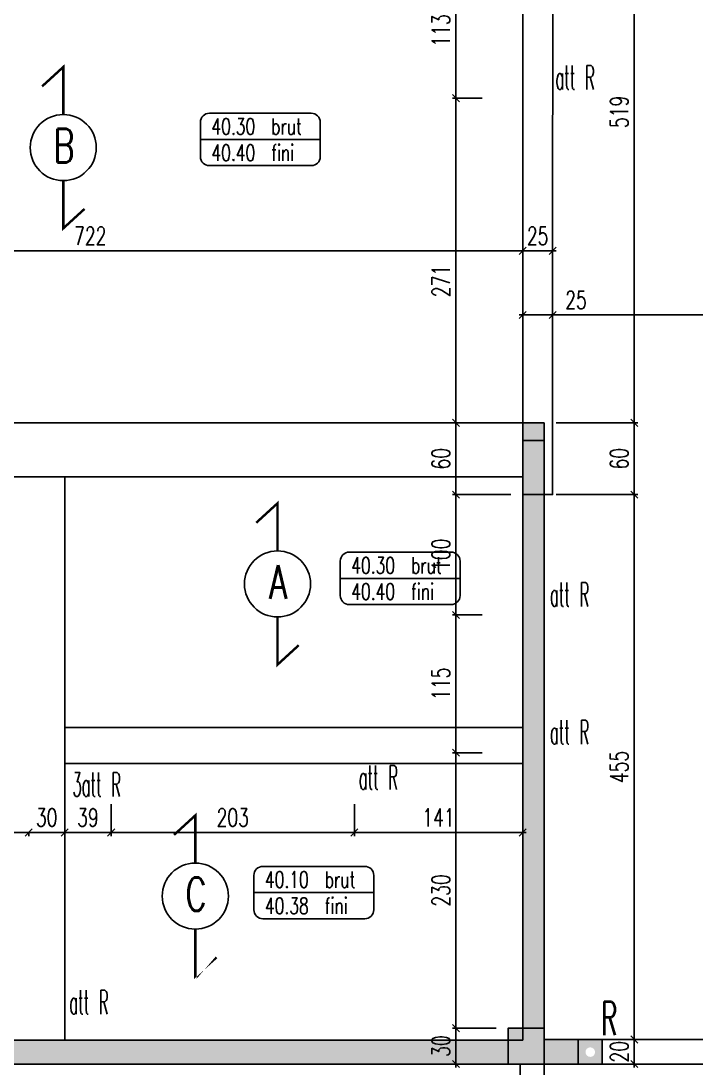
# Model space of a CAD drawing. Extents: x 307 to 786, y -197 to -94.
# Drawn here: x 392.7 to 398.34, y -182.12 to -173.38 of the extents above; entities that cross this region are included whole.
import ezdxf
from ezdxf.enums import TextEntityAlignment as Align

# ---------------------------------------------------------------- set-up
doc = ezdxf.new("R2010")
doc.units = 0
doc.header["$LTSCALE"] = 0.5
doc.header["$MEASUREMENT"] = 0
doc.linetypes.add('CACHE', pattern=[0.375, 0.25, -0.125])
doc.linetypes.add('DISCONTINU2', pattern=[0.375, 0.25, -0.125])
doc.layers.get('DEFPOINTS').update_dxf_attribs({"linetype": 'CONTINUOUS'})
for name, color, linetype in [('1_AJSA_vue2', 13, 'CONTINUOUS'), ('COTATION', 7, 'CONTINUOUS'), ('HABILLAGE', 7, 'CONTINUOUS'), ('MURS', 3, 'CONTINUOUS'), ('PLANCHER', 7, 'CONTINUOUS'), ('POCHAGE', 254, 'CONTINUOUS'), ('POTEAUX', 1, 'CONTINUOUS'), ('POUTRES', 2, 'CONTINUOUS'), ('REPERE-RAID', 4, 'CONTINUOUS')]:
    doc.layers.add(name, color=color, linetype=linetype)
doc.styles.add('ROMANS8', font='romans.shx', dxfattribs={"width": 0.7})
doc.styles.get("Standard").update_dxf_attribs({"font": 'txt.shx'})
doc.dimstyles.new('COT50 cm', dxfattribs={"dimtxt": 0.15, "dimasz": 0.06, "dimexe": 0.03, "dimexo": 0.1, "dimgap": 0.05, "dimtad": 1, "dimdec": 0, "dimlfac": 100, "dimzin": 0, "dimdsep": 46, "dimtxsty": 'ROMANS8', "dimblk1": 'OBLIQUE', "dimblk2": 'OBLIQUE', "dimsah": 1, "dimcen": 0.03, "dimdle": 0.03, "dimclrt": 1, "dimadec": 0, "dimazin": 0, "dimtfac": 1, "dimtdec": 0, "dimtmove": 0, "dimatfit": 3, "dimfxl": 1, "dimfxlon": 1, "dimtolj": 1, "dimtzin": 0, "dimlwd": -1, "dimlwe": -1, "dimarcsym": 0})

# ---------------------------------------------------------------- blocks, each defined once
blk = doc.blocks.new('139')
at = {"layer": 'HABILLAGE', "color": 7}
blk.add_line((-0.6647674193192543, 0), (0.6647674193192543, 0), dxfattribs=at)
at = {"layer": 'HABILLAGE'}
blk.add_lwpolyline([(-0.5647674193192529, -0.2909585148416696), (0.5647674193192636, -0.2909585148416696, 0.414213562373095), (0.6647674193192632, -0.1909585148416681), (0.6647674193192614, 0.1909585148416717, 0.414213562373095), (0.5647674193192618, 0.2909585148416731), (-0.5647674193192529, 0.2909585148416767, 0.4142135623730961), (-0.6647674193192525, 0.1909585148416753), (-0.6647674193192525, -0.1909585148416681, 0.414213562373095)], format="xyb", close=True, dxfattribs=at)
at = {"layer": 'HABILLAGE', "color": 1, "width": 0.7}
for s, p in [('brut', (0.1214602672022504, 0.05395632803437067)), ('fini', (0.1214602672022504, -0.2370021868072989))]:
    blk.add_text(s, height=0.18, dxfattribs=at).set_placement(p)
for tag, p in [('NIVBRUT', (-0.5425253203965941, 0.05395632803437067)), ('NIVFINI', (-0.5425253203965941, -0.2370021868072989))]:
    blk.add_attdef(tag, p, '', height=0.18, dxfattribs=at)
blk = doc.blocks.new('_Oblique')
at = {"layer": 'COTATION', "color": 0, "lineweight": -2}
blk.add_line((-0.5, -0.5), (0.5, 0.5), dxfattribs=at)
blk = doc.blocks.new('*D1167')
at = {"layer": 'COTATION', "color": 0, "transparency": 16777216}
for p, q in [((396.3326295989477, -182.1158490713012), (396.3326295989477, -181.7562649835444)), ((396.6696500211569, -181.7862649835444), (396.3026295989478, -181.7862649835444)), ((396.4372440722074, -182.0858490713012), (396.3026295989478, -182.0858490713012))]:
    blk.add_line(p, q, dxfattribs=at)
at = {"layer": 'DEFPOINTS', "color": 0, "transparency": 16777216}
for p in [(396.3326295989477, -181.7862649835444), (396.769650021157, -181.7862649835444), (396.5372440722074, -182.0858490713012)]:
    blk.add_point(p, dxfattribs=at)
at = {"layer": 'COTATION', "color": 0, "transparency": 16777216, "xscale": 0.06, "yscale": 0.06, "zscale": 0.06}
for p, rotation in [((396.3326295989477, -181.7862649835444), 90), ((396.3326295989477, -182.0858490713012), 270)]:
    blk.add_blockref('_Oblique', p, dxfattribs=dict(at, rotation=rotation))
at = {"layer": 'COTATION', "color": 1, "transparency": 16777216, "insert": (396.2076295989478, -181.9360570274227), "char_height": 0.15, "attachment_point": 5, "rotation": 90, "style": 'ROMANS8'}
blk.add_mtext('\\A1;30', dxfattribs=at)
blk = doc.blocks.new('*D1168')
at = {"layer": 'COTATION', "color": 0, "transparency": 16777216}
for p, q in [((396.5510196485451, -179.4862739002285), (396.3026295989478, -179.4862739002285)), ((396.3326295989477, -181.8162649835444), (396.3326295989477, -179.4562739002285)), ((396.6696500211569, -181.7862649835444), (396.3026295989478, -181.7862649835444))]:
    blk.add_line(p, q, dxfattribs=at)
at = {"layer": 'DEFPOINTS', "color": 0, "transparency": 16777216}
for p in [(396.3326295989477, -179.4862739002285), (396.6510196485451, -179.4862739002285), (396.769650021157, -181.7862649835444)]:
    blk.add_point(p, dxfattribs=at)
at = {"layer": 'COTATION', "color": 0, "transparency": 16777216, "xscale": 0.06, "yscale": 0.06, "zscale": 0.06}
for p, rotation in [((396.3326295989477, -179.4862739002285), 90), ((396.3326295989477, -181.7862649835444), 270)]:
    blk.add_blockref('_Oblique', p, dxfattribs=dict(at, rotation=rotation))
at = {"layer": 'COTATION', "color": 1, "transparency": 16777216, "insert": (396.2076295989478, -180.6362694418864), "char_height": 0.15, "attachment_point": 5, "rotation": 90, "style": 'ROMANS8'}
blk.add_mtext('\\A1;230', dxfattribs=at)
blk = doc.blocks.new('*D1169')
at = {"layer": 'COTATION', "color": 0, "transparency": 16777216}
for p, q in [((396.5510196485451, -178.336101333038), (396.3026295989478, -178.336101333038)), ((396.3326295989477, -179.5162739002285), (396.3326295989477, -178.306101333038)), ((396.5510196485451, -179.4862739002285), (396.3026295989478, -179.4862739002285))]:
    blk.add_line(p, q, dxfattribs=at)
at = {"layer": 'DEFPOINTS', "color": 0, "transparency": 16777216}
for p in [(396.3326295989477, -178.336101333038), (396.6510196485451, -178.336101333038), (396.6510196485451, -179.4862739002285)]:
    blk.add_point(p, dxfattribs=at)
at = {"layer": 'COTATION', "color": 0, "transparency": 16777216, "xscale": 0.06, "yscale": 0.06, "zscale": 0.06}
for p, rotation in [((396.3326295989477, -178.336101333038), 90), ((396.3326295989477, -179.4862739002285), 270)]:
    blk.add_blockref('_Oblique', p, dxfattribs=dict(at, rotation=rotation))
at = {"layer": 'COTATION', "color": 1, "transparency": 16777216, "insert": (396.2076295989478, -178.9111876166332), "char_height": 0.15, "attachment_point": 5, "rotation": 90, "style": 'ROMANS8'}
blk.add_mtext('\\A1;115', dxfattribs=at)
blk = doc.blocks.new('*D1170')
at = {"layer": 'COTATION', "color": 0, "transparency": 16777216}
for p, q in [((396.3326295989477, -178.366101333038), (396.3326295989477, -177.3013867550453)), ((396.7899855047765, -177.3313867550453), (396.3026295989478, -177.3313867550453)), ((396.5510196485451, -178.336101333038), (396.3026295989478, -178.336101333038))]:
    blk.add_line(p, q, dxfattribs=at)
at = {"layer": 'DEFPOINTS', "color": 0, "transparency": 16777216}
for p in [(396.3326295989477, -177.3313867550453), (396.8899855047765, -177.3313867550453), (396.6510196485451, -178.336101333038)]:
    blk.add_point(p, dxfattribs=at)
at = {"layer": 'COTATION', "color": 0, "transparency": 16777216, "xscale": 0.06, "yscale": 0.06, "zscale": 0.06}
for p, rotation in [((396.3326295989477, -177.3313867550453), 90), ((396.3326295989477, -178.336101333038), 270)]:
    blk.add_blockref('_Oblique', p, dxfattribs=dict(at, rotation=rotation))
at = {"layer": 'COTATION', "color": 1, "transparency": 16777216, "insert": (396.2076295989478, -177.8337440440416), "char_height": 0.15, "attachment_point": 5, "rotation": 90, "style": 'ROMANS8'}
blk.add_mtext('\\A1;100', dxfattribs=at)
blk = doc.blocks.new('*D1171')
at = {"layer": 'COTATION', "color": 0, "transparency": 16777216}
for p, q in [((396.7896547709552, -176.731705205403), (396.3026295989478, -176.731705205403)), ((396.3326295989477, -177.3613867550453), (396.3326295989477, -176.701705205403)), ((396.7899855047765, -177.3313867550453), (396.3026295989478, -177.3313867550453))]:
    blk.add_line(p, q, dxfattribs=at)
at = {"layer": 'DEFPOINTS', "color": 0, "transparency": 16777216}
for p in [(396.3326295989477, -176.731705205403), (396.8896547709552, -176.731705205403), (396.8899855047765, -177.3313867550453)]:
    blk.add_point(p, dxfattribs=at)
at = {"layer": 'COTATION', "color": 0, "transparency": 16777216, "xscale": 0.06, "yscale": 0.06, "zscale": 0.06}
for p, rotation in [((396.3326295989477, -176.731705205403), 90), ((396.3326295989477, -177.3313867550453), 270)]:
    blk.add_blockref('_Oblique', p, dxfattribs=dict(at, rotation=rotation))
at = {"layer": 'COTATION', "color": 1, "transparency": 16777216, "insert": (396.2076295989478, -177.0315459802241), "char_height": 0.15, "attachment_point": 5, "rotation": 90, "style": 'ROMANS8'}
blk.add_mtext('\\A1;60', dxfattribs=at)
blk = doc.blocks.new('*D1172')
at = {"layer": 'COTATION', "color": 0, "transparency": 16777216}
for p, q in [((396.5507838022669, -174.0212649847402), (396.3026295989478, -174.0212649847402)), ((396.3326295989477, -176.761705205403), (396.3326295989477, -173.9912649847402)), ((396.7896547709552, -176.731705205403), (396.3026295989478, -176.731705205403))]:
    blk.add_line(p, q, dxfattribs=at)
at = {"layer": 'DEFPOINTS', "color": 0, "transparency": 16777216}
for p in [(396.3326295989477, -174.0212649847402), (396.6507838022669, -174.0212649847402), (396.8896547709552, -176.731705205403)]:
    blk.add_point(p, dxfattribs=at)
at = {"layer": 'COTATION', "color": 0, "transparency": 16777216, "xscale": 0.06, "yscale": 0.06, "zscale": 0.06}
for p, rotation in [((396.3326295989477, -174.0212649847402), 90), ((396.3326295989477, -176.731705205403), 270)]:
    blk.add_blockref('_Oblique', p, dxfattribs=dict(at, rotation=rotation))
at = {"layer": 'COTATION', "color": 1, "transparency": 16777216, "insert": (396.2076295989477, -175.5481861396545), "char_height": 0.15, "attachment_point": 5, "rotation": 90, "style": 'ROMANS8'}
blk.add_mtext('\\A1;271', dxfattribs=at)
blk = doc.blocks.new('*D1173')
at = {"layer": 'COTATION', "color": 0, "transparency": 16777216}
for p, q in [((396.5507838022669, -172.8912654549384), (396.3026295989478, -172.8912654549384)), ((396.3326295989477, -174.0512649847402), (396.3326295989477, -172.8612654549384)), ((396.5507838022669, -174.0212649847402), (396.3026295989478, -174.0212649847402))]:
    blk.add_line(p, q, dxfattribs=at)
at = {"layer": 'DEFPOINTS', "color": 0, "transparency": 16777216}
for p in [(396.3326295989477, -172.8912654549384), (396.6507838022669, -172.8912654549384), (396.6507838022669, -174.0212649847402)]:
    blk.add_point(p, dxfattribs=at)
at = {"layer": 'COTATION', "color": 0, "transparency": 16777216, "xscale": 0.06, "yscale": 0.06, "zscale": 0.06}
for p, rotation in [((396.3326295989477, -172.8912654549384), 90), ((396.3326295989477, -174.0212649847402), 270)]:
    blk.add_blockref('_Oblique', p, dxfattribs=dict(at, rotation=rotation))
at = {"layer": 'COTATION', "color": 1, "transparency": 16777216, "insert": (396.2076295989478, -173.4562652198392), "char_height": 0.15, "attachment_point": 5, "rotation": 90, "style": 'ROMANS8'}
blk.add_mtext('\\A1;113', dxfattribs=at)
blk = doc.blocks.new('*D1179')
at = {"layer": 'COTATION', "color": 0, "transparency": 16777216}
for p, q in [((397.1699354764121, -176.7314080561836), (397.8515095465871, -176.7314080561836)), ((397.8215095465871, -177.3613601426495), (397.8215095465871, -176.7014080561836)), ((397.1699354765789, -177.3313601426495), (397.8515095465871, -177.3313601426495))]:
    blk.add_line(p, q, dxfattribs=at)
at = {"layer": 'DEFPOINTS', "color": 0, "transparency": 16777216}
for p in [(397.0699354764121, -176.7314080561836), (397.8215095465871, -176.7314080561836), (397.0699354765788, -177.3313601426495)]:
    blk.add_point(p, dxfattribs=at)
at = {"layer": 'COTATION', "color": 0, "transparency": 16777216, "xscale": 0.06, "yscale": 0.06, "zscale": 0.06}
for p, rotation in [((397.8215095465871, -176.7314080561836), 90), ((397.8215095465871, -177.3313601426495), 270)]:
    blk.add_blockref('_Oblique', p, dxfattribs=dict(at, rotation=rotation))
at = {"layer": 'COTATION', "color": 1, "transparency": 16777216, "insert": (397.6965095465872, -177.0313840994165), "char_height": 0.15, "attachment_point": 5, "rotation": 90, "style": 'ROMANS8'}
blk.add_mtext('\\A1;60', dxfattribs=at)
blk = doc.blocks.new('*D1180')
at = {"layer": 'COTATION', "color": 0, "transparency": 16777216}
for p, q in [((397.8215095465871, -176.7614080561836), (397.8215095465871, -171.5111958753269)), ((397.5287371481942, -171.5411958753269), (397.8515095465871, -171.5411958753269)), ((397.1699354764121, -176.7314080561836), (397.8515095465871, -176.7314080561836))]:
    blk.add_line(p, q, dxfattribs=at)
at = {"layer": 'DEFPOINTS', "color": 0, "transparency": 16777216}
for p in [(397.4287371481942, -171.5411958753269), (397.8215095465871, -171.5411958753269), (397.0699354764121, -176.7314080561836)]:
    blk.add_point(p, dxfattribs=at)
at = {"layer": 'COTATION', "color": 0, "transparency": 16777216, "xscale": 0.06, "yscale": 0.06, "zscale": 0.06}
for p, rotation in [((397.8215095465871, -171.5411958753269), 90), ((397.8215095465871, -176.7314080561836), 270)]:
    blk.add_blockref('_Oblique', p, dxfattribs=dict(at, rotation=rotation))
at = {"layer": 'COTATION', "color": 1, "transparency": 16777216, "insert": (397.6965095465872, -174.1363019657552), "char_height": 0.15, "attachment_point": 5, "rotation": 90, "style": 'ROMANS8'}
blk.add_mtext('\\A1;519', dxfattribs=at)
blk = doc.blocks.new('*D1183')
at = {"layer": 'COTATION', "color": 0, "transparency": 16777216}
for p, q in [((397.8215095465871, -177.3013601426495), (397.8215095465871, -181.9108585639715)), ((397.1699354765789, -177.3313601426495), (397.8515095465871, -177.3313601426495)), ((397.8151720120001, -181.8808585639715), (397.8515095465871, -181.8808585639715))]:
    blk.add_line(p, q, dxfattribs=at)
at = {"layer": 'DEFPOINTS', "color": 0, "transparency": 16777216}
for p in [(397.0699354765788, -177.3313601426495), (397.715172012, -181.8808585639715), (397.8215095465871, -181.8808585639715)]:
    blk.add_point(p, dxfattribs=at)
at = {"layer": 'COTATION', "color": 0, "transparency": 16777216, "xscale": 0.06, "yscale": 0.06, "zscale": 0.06}
for p, rotation in [((397.8215095465871, -177.3313601426495), 90), ((397.8215095465871, -181.8808585639715), 270)]:
    blk.add_blockref('_Oblique', p, dxfattribs=dict(at, rotation=rotation))
at = {"layer": 'COTATION', "color": 1, "transparency": 16777216, "insert": (397.6965095465872, -179.6061093533105), "char_height": 0.15, "attachment_point": 5, "rotation": 90, "style": 'ROMANS8'}
blk.add_mtext('\\A1;455', dxfattribs=at)
blk = doc.blocks.new('*D1184')
at = {"layer": 'COTATION', "color": 0, "transparency": 16777216}
for p, q in [((397.8215095465871, -181.8508585639715), (397.8215095465871, -182.1156950915909)), ((397.8151720120001, -181.8808585639715), (397.8515095465871, -181.8808585639715)), ((397.8452875077587, -182.0856950915909), (397.7915095465871, -182.0856950915909))]:
    blk.add_line(p, q, dxfattribs=at)
at = {"layer": 'DEFPOINTS', "color": 0, "transparency": 16777216}
for p in [(397.715172012, -181.8808585639715), (397.8215095465871, -182.0856950915909), (397.9452875077587, -182.0856950915909)]:
    blk.add_point(p, dxfattribs=at)
at = {"layer": 'COTATION', "color": 0, "transparency": 16777216, "xscale": 0.06, "yscale": 0.06, "zscale": 0.06}
for p, rotation in [((397.8215095465871, -181.8808585639715), 90), ((397.8215095465871, -182.0856950915909), 270)]:
    blk.add_blockref('_Oblique', p, dxfattribs=dict(at, rotation=rotation))
at = {"layer": 'COTATION', "color": 1, "transparency": 16777216, "insert": (397.6965095465871, -181.9832768277812), "char_height": 0.15, "attachment_point": 5, "rotation": 90, "style": 'ROMANS8'}
blk.add_mtext('\\A1;20', dxfattribs=at)
blk = doc.blocks.new('*D1290')
at = {"layer": 'COTATION', "color": 0, "transparency": 16777216}
for p, q in [((396.8899454203987, -175.7993149317872), (396.8899454203987, -175.8612913826358)), ((397.1399459278443, -175.7993174181523), (397.1399459278443, -175.8612913826358)), ((396.8599454203987, -175.8312913826358), (397.1399459278443, -175.8312913826358)), ((397.1399459278443, -175.8312913826358), (397.4699459278443, -175.8312913826358))]:
    blk.add_line(p, q, dxfattribs=at)
at = {"layer": 'DEFPOINTS', "color": 0, "transparency": 16777216}
for p in [(396.8899454203987, -175.6993149317872), (397.1399459278443, -175.6993174181523), (397.1399459278443, -175.8312913826358)]:
    blk.add_point(p, dxfattribs=at)
at = {"layer": 'COTATION', "color": 0, "transparency": 16777216, "xscale": 0.06, "yscale": 0.06, "zscale": 0.06, "rotation": 180}
blk.add_blockref('_Oblique', (396.8899454203987, -175.8312913826358), dxfattribs=at)
at = {"layer": 'COTATION', "color": 0, "transparency": 16777216, "xscale": 0.06, "yscale": 0.06, "zscale": 0.06}
blk.add_blockref('_Oblique', (397.1399459278443, -175.8312913826358), dxfattribs=at)
at = {"layer": 'COTATION', "color": 1, "transparency": 16777216, "insert": (397.3349459278443, -175.7062913826358), "char_height": 0.15, "attachment_point": 5, "style": 'ROMANS8'}
blk.add_mtext('\\A1;25', dxfattribs=at)
blk = doc.blocks.new('*D1291')
at = {"layer": 'COTATION', "color": 0, "transparency": 16777216}
for p, q in [((397.1399459278443, -175.7993174181523), (397.1399459278443, -175.8612913826358)), ((403.7669463965963, -176.1401122456576), (403.7669463965963, -175.8012913826358)), ((397.1099459278443, -175.8312913826358), (403.7969463965963, -175.8312913826358))]:
    blk.add_line(p, q, dxfattribs=at)
at = {"layer": 'DEFPOINTS', "color": 0, "transparency": 16777216}
for p in [(397.1399459278443, -175.6993174181523), (403.7669463965963, -175.8312913826358), (403.7669463965963, -176.2401122456576)]:
    blk.add_point(p, dxfattribs=at)
at = {"layer": 'COTATION', "color": 0, "transparency": 16777216, "xscale": 0.06, "yscale": 0.06, "zscale": 0.06, "rotation": 180}
blk.add_blockref('_Oblique', (397.1399459278443, -175.8312913826358), dxfattribs=at)
at = {"layer": 'COTATION', "color": 0, "transparency": 16777216, "xscale": 0.06, "yscale": 0.06, "zscale": 0.06}
blk.add_blockref('_Oblique', (403.7669463965963, -175.8312913826358), dxfattribs=at)
at = {"layer": 'COTATION', "color": 1, "transparency": 16777216, "insert": (400.4534461622203, -175.7062913826358), "char_height": 0.15, "attachment_point": 5, "style": 'ROMANS8'}
blk.add_mtext('\\A1;663', dxfattribs=at)
blk = doc.blocks.new('*D1303')
at = {"layer": 'COTATION', "color": 0, "transparency": 16777216}
for p, q in [((389.5796500211574, -180.1524792643111), (392.7963239576945, -180.1524792643111)), ((389.6096500211573, -180.1524792643111), (389.6096500211573, -180.1824792643111)), ((392.7663239576945, -180.1524792643111), (392.7663239576945, -180.1824792643111))]:
    blk.add_line(p, q, dxfattribs=at)
at = {"layer": 'DEFPOINTS', "color": 0, "transparency": 16777216}
for p in [(389.6096500211573, -180.0652157995062), (392.7663239576945, -180.065215799508), (392.7663239576945, -180.1524792643111)]:
    blk.add_point(p, dxfattribs=at)
at = {"layer": 'COTATION', "color": 0, "transparency": 16777216, "xscale": 0.06, "yscale": 0.06, "zscale": 0.06, "rotation": 180}
blk.add_blockref('_Oblique', (389.6096500211573, -180.1524792643111), dxfattribs=at)
at = {"layer": 'COTATION', "color": 0, "transparency": 16777216, "xscale": 0.06, "yscale": 0.06, "zscale": 0.06}
blk.add_blockref('_Oblique', (392.7663239576945, -180.1524792643111), dxfattribs=at)
at = {"layer": 'COTATION', "color": 1, "transparency": 16777216, "insert": (391.1879869894259, -180.0274792643111), "char_height": 0.15, "attachment_point": 5, "style": 'ROMANS8'}
blk.add_mtext('\\A1;316', dxfattribs=at)
blk = doc.blocks.new('*D1304')
at = {"layer": 'COTATION', "color": 0, "transparency": 16777216}
for p, q in [((392.7363239576945, -180.1524792643111), (393.0963239576944, -180.1524792643111)), ((392.7663239576945, -180.1524792643111), (392.7663239576945, -180.1824792643111)), ((393.0663239576945, -180.1524792643111), (393.0663239576945, -180.1824792643111))]:
    blk.add_line(p, q, dxfattribs=at)
at = {"layer": 'DEFPOINTS', "color": 0, "transparency": 16777216}
for p in [(392.7663239576945, -180.065215799508), (393.0663239576945, -180.0652157995081), (393.0663239576945, -180.1524792643111)]:
    blk.add_point(p, dxfattribs=at)
at = {"layer": 'COTATION', "color": 0, "transparency": 16777216, "xscale": 0.06, "yscale": 0.06, "zscale": 0.06, "rotation": 180}
blk.add_blockref('_Oblique', (392.7663239576945, -180.1524792643111), dxfattribs=at)
at = {"layer": 'COTATION', "color": 0, "transparency": 16777216, "xscale": 0.06, "yscale": 0.06, "zscale": 0.06}
blk.add_blockref('_Oblique', (393.0663239576945, -180.1524792643111), dxfattribs=at)
at = {"layer": 'COTATION', "color": 1, "transparency": 16777216, "insert": (392.9163239576945, -180.0274792643111), "char_height": 0.15, "attachment_point": 5, "style": 'ROMANS8'}
blk.add_mtext('\\A1;30', dxfattribs=at)
blk = doc.blocks.new('*D1305')
at = {"layer": 'COTATION', "color": 0, "transparency": 16777216}
for p, q in [((393.4546470745754, -179.9151424901787), (393.4546470745754, -180.1824792643111)), ((393.0363239576945, -180.1524792643111), (393.4846470745754, -180.1524792643111)), ((393.0663239576945, -180.1524792643111), (393.0663239576945, -180.1824792643111))]:
    blk.add_line(p, q, dxfattribs=at)
at = {"layer": 'DEFPOINTS', "color": 0, "transparency": 16777216}
for p in [(393.4546470745754, -179.8151424901787), (393.0663239576945, -180.0652157995081), (393.4546470745754, -180.1524792643111)]:
    blk.add_point(p, dxfattribs=at)
at = {"layer": 'COTATION', "color": 0, "transparency": 16777216, "xscale": 0.06, "yscale": 0.06, "zscale": 0.06, "rotation": 180}
blk.add_blockref('_Oblique', (393.0663239576945, -180.1524792643111), dxfattribs=at)
at = {"layer": 'COTATION', "color": 0, "transparency": 16777216, "xscale": 0.06, "yscale": 0.06, "zscale": 0.06}
blk.add_blockref('_Oblique', (393.4546470745754, -180.1524792643111), dxfattribs=at)
at = {"layer": 'COTATION', "color": 1, "transparency": 16777216, "insert": (393.260485516135, -180.0274792643111), "char_height": 0.15, "attachment_point": 5, "style": 'ROMANS8'}
blk.add_mtext('\\A1;39', dxfattribs=at)
blk = doc.blocks.new('*D1306')
at = {"layer": 'COTATION', "color": 0, "transparency": 16777216}
for p, q in [((393.4546470745754, -179.9151424901787), (393.4546470745754, -180.1824792643111)), ((395.4845853709154, -179.9151335779699), (395.4845853709154, -180.1824792643111)), ((393.4246470745754, -180.1524792643111), (395.5145853709154, -180.1524792643111))]:
    blk.add_line(p, q, dxfattribs=at)
at = {"layer": 'DEFPOINTS', "color": 0, "transparency": 16777216}
for p in [(393.4546470745754, -179.8151424901787), (395.4845853709154, -179.8151335779699), (395.4845853709154, -180.1524792643111)]:
    blk.add_point(p, dxfattribs=at)
at = {"layer": 'COTATION', "color": 0, "transparency": 16777216, "xscale": 0.06, "yscale": 0.06, "zscale": 0.06, "rotation": 180}
blk.add_blockref('_Oblique', (393.4546470745754, -180.1524792643111), dxfattribs=at)
at = {"layer": 'COTATION', "color": 0, "transparency": 16777216, "xscale": 0.06, "yscale": 0.06, "zscale": 0.06}
blk.add_blockref('_Oblique', (395.4845853709154, -180.1524792643111), dxfattribs=at)
at = {"layer": 'COTATION', "color": 1, "transparency": 16777216, "insert": (394.4696162227454, -180.0274792643111), "char_height": 0.15, "attachment_point": 5, "style": 'ROMANS8'}
blk.add_mtext('\\A1;203', dxfattribs=at)
blk = doc.blocks.new('*D1307')
at = {"layer": 'COTATION', "color": 0, "transparency": 16777216}
for p, q in [((395.4845853709154, -179.9151335779699), (395.4845853709154, -180.1824792643111)), ((396.8899354765672, -179.9652221556081), (396.8899354765672, -180.1824792643111)), ((395.4545853709154, -180.1524792643111), (396.9199354765672, -180.1524792643111))]:
    blk.add_line(p, q, dxfattribs=at)
at = {"layer": 'DEFPOINTS', "color": 0, "transparency": 16777216}
for p in [(395.4845853709154, -179.8151335779699), (396.8899354765672, -179.8652221556081), (396.8899354765672, -180.1524792643111)]:
    blk.add_point(p, dxfattribs=at)
at = {"layer": 'COTATION', "color": 0, "transparency": 16777216, "xscale": 0.06, "yscale": 0.06, "zscale": 0.06, "rotation": 180}
blk.add_blockref('_Oblique', (395.4845853709154, -180.1524792643111), dxfattribs=at)
at = {"layer": 'COTATION', "color": 0, "transparency": 16777216, "xscale": 0.06, "yscale": 0.06, "zscale": 0.06}
blk.add_blockref('_Oblique', (396.8899354765672, -180.1524792643111), dxfattribs=at)
at = {"layer": 'COTATION', "color": 1, "transparency": 16777216, "insert": (396.1872604237413, -180.0274792643111), "char_height": 0.15, "attachment_point": 5, "style": 'ROMANS8'}
blk.add_mtext('\\A1;141', dxfattribs=at)
blk = doc.blocks.new('*D1312')
at = {"layer": 'COTATION', "color": 0, "transparency": 16777216}
for p, q in [((389.6696500210645, -176.2962852923731), (389.6696500210645, -175.2662852923731)), ((396.8899354761523, -176.2962852923731), (396.8899354761523, -175.2662852923731)), ((389.6396500210645, -175.2962852923731), (396.9199354761523, -175.2962852923731))]:
    blk.add_line(p, q, dxfattribs=at)
at = {"layer": 'DEFPOINTS', "color": 0, "transparency": 16777216}
for p in [(396.8899354761523, -175.2962852923731), (389.6696500210645, -176.7314080561835), (396.8899354761523, -176.731477619149)]:
    blk.add_point(p, dxfattribs=at)
at = {"layer": 'COTATION', "color": 0, "transparency": 16777216, "xscale": 0.06, "yscale": 0.06, "zscale": 0.06, "rotation": 180}
blk.add_blockref('_Oblique', (389.6696500210645, -175.2962852923731), dxfattribs=at)
at = {"layer": 'COTATION', "color": 0, "transparency": 16777216, "xscale": 0.06, "yscale": 0.06, "zscale": 0.06}
blk.add_blockref('_Oblique', (396.8899354761523, -175.2962852923731), dxfattribs=at)
at = {"layer": 'COTATION', "color": 1, "transparency": 16777216, "insert": (393.2797927486084, -175.1712852923731), "char_height": 0.15, "attachment_point": 5, "style": 'ROMANS8'}
blk.add_mtext('\\A1;722', dxfattribs=at)
blk = doc.blocks.new('*D1313')
at = {"layer": 'COTATION', "color": 0, "transparency": 16777216}
for p, q in [((396.8899354761523, -176.2962852923731), (396.8899354761523, -175.2662852923731)), ((397.1399362409684, -176.2962852923731), (397.1399362409684, -175.2662852923731)), ((396.8599354761524, -175.2962852923731), (397.1699362409684, -175.2962852923731))]:
    blk.add_line(p, q, dxfattribs=at)
at = {"layer": 'DEFPOINTS', "color": 0, "transparency": 16777216}
for p in [(397.1399362409684, -175.2962852923731), (397.1399362409684, -176.6733191317573), (396.8899354761523, -176.731477619149)]:
    blk.add_point(p, dxfattribs=at)
at = {"layer": 'COTATION', "color": 0, "transparency": 16777216, "xscale": 0.06, "yscale": 0.06, "zscale": 0.06, "rotation": 180}
blk.add_blockref('_Oblique', (396.8899354761523, -175.2962852923731), dxfattribs=at)
at = {"layer": 'COTATION', "color": 0, "transparency": 16777216, "xscale": 0.06, "yscale": 0.06, "zscale": 0.06}
blk.add_blockref('_Oblique', (397.1399362409684, -175.2962852923731), dxfattribs=at)
at = {"layer": 'COTATION', "color": 1, "transparency": 16777216, "insert": (397.0149358585604, -175.1712852923731), "char_height": 0.15, "attachment_point": 5, "style": 'ROMANS8'}
blk.add_mtext('\\A1;25', dxfattribs=at)
blk = doc.blocks.new('*D1446')
at = {"layer": 'COTATION', "color": 0, "transparency": 16777216}
for p, q in [((396.7699354765788, -182.1861751753669), (396.7699354765788, -183.005350257851)), ((392.9767789645126, -182.4251335779683), (392.9767789645126, -183.005350257851)), ((392.9467789645126, -182.975350257851), (396.7999354765788, -182.975350257851))]:
    blk.add_line(p, q, dxfattribs=at)
at = {"layer": 'DEFPOINTS', "color": 0, "transparency": 16777216}
for p in [(396.7699354765788, -182.0861751753669), (392.9767789645126, -182.3251335779683), (396.7699354765788, -182.975350257851)]:
    blk.add_point(p, dxfattribs=at)
at = {"layer": 'COTATION', "color": 0, "transparency": 16777216, "xscale": 0.06, "yscale": 0.06, "zscale": 0.06, "rotation": 180}
blk.add_blockref('_Oblique', (392.9767789645126, -182.975350257851), dxfattribs=at)
at = {"layer": 'COTATION', "color": 0, "transparency": 16777216, "xscale": 0.06, "yscale": 0.06, "zscale": 0.06}
blk.add_blockref('_Oblique', (396.7699354765788, -182.975350257851), dxfattribs=at)
at = {"layer": 'COTATION', "color": 1, "transparency": 16777216, "insert": (394.8733572205457, -182.850350257851), "char_height": 0.15, "attachment_point": 5, "style": 'ROMANS8'}
blk.add_mtext('\\A1;379', dxfattribs=at)
blk = doc.blocks.new('*D1447')
at = {"layer": 'COTATION', "color": 0, "transparency": 16777216}
for p, q in [((396.7699354765788, -182.1861751753669), (396.7699354765788, -183.005350257851)), ((397.0699354765788, -182.1861751753669), (397.0699354765788, -183.005350257851)), ((396.7399354765788, -182.975350257851), (397.0999354765788, -182.975350257851))]:
    blk.add_line(p, q, dxfattribs=at)
at = {"layer": 'DEFPOINTS', "color": 0, "transparency": 16777216}
for p in [(396.7699354765788, -182.0861751753669), (397.0699354765788, -182.0861751753669), (397.0699354765788, -182.975350257851)]:
    blk.add_point(p, dxfattribs=at)
at = {"layer": 'COTATION', "color": 0, "transparency": 16777216, "xscale": 0.06, "yscale": 0.06, "zscale": 0.06, "rotation": 180}
blk.add_blockref('_Oblique', (396.7699354765788, -182.975350257851), dxfattribs=at)
at = {"layer": 'COTATION', "color": 0, "transparency": 16777216, "xscale": 0.06, "yscale": 0.06, "zscale": 0.06}
blk.add_blockref('_Oblique', (397.0699354765788, -182.975350257851), dxfattribs=at)
at = {"layer": 'COTATION', "color": 1, "transparency": 16777216, "insert": (396.9199354765788, -182.850350257851), "char_height": 0.15, "attachment_point": 5, "style": 'ROMANS8'}
blk.add_mtext('\\A1;30', dxfattribs=at)
blk = doc.blocks.new('*D1448')
at = {"layer": 'COTATION', "color": 0, "transparency": 16777216}
for p, q in [((397.0699354765788, -182.1861751753669), (397.0699354765788, -183.005350257851)), ((397.0399354765789, -182.975350257851), (397.3842099909573, -182.975350257851)), ((397.3542099909573, -183.1823827182212), (397.3542099909573, -182.945350257851))]:
    blk.add_line(p, q, dxfattribs=at)
at = {"layer": 'DEFPOINTS', "color": 0, "transparency": 16777216}
for p in [(397.0699354765788, -182.0861751753669), (397.3542099909573, -182.975350257851), (397.3542099909573, -183.2823827182212)]:
    blk.add_point(p, dxfattribs=at)
at = {"layer": 'COTATION', "color": 0, "transparency": 16777216, "xscale": 0.06, "yscale": 0.06, "zscale": 0.06, "rotation": 180}
blk.add_blockref('_Oblique', (397.0699354765788, -182.975350257851), dxfattribs=at)
at = {"layer": 'COTATION', "color": 0, "transparency": 16777216, "xscale": 0.06, "yscale": 0.06, "zscale": 0.06}
blk.add_blockref('_Oblique', (397.3542099909573, -182.975350257851), dxfattribs=at)
at = {"layer": 'COTATION', "color": 1, "transparency": 16777216, "insert": (397.2120727337681, -182.850350257851), "char_height": 0.15, "attachment_point": 5, "style": 'ROMANS8'}
blk.add_mtext('\\A1;28', dxfattribs=at)

msp = doc.modelspace()

# ---------------------------------------------------------------- hatches: boundary and pattern name
at = {"layer": 'POCHAGE'}
h = msp.add_hatch(color=256, dxfattribs=at)
h.dxf.hatch_style = 1
h.paths.add_polyline_path([(397.0699354765788, -177.331360226109), (396.8899354765672, -177.3313867624206), (396.8899354765672, -181.7861751753669), (397.0699354765788, -181.7861751753669)])
h = msp.add_hatch(color=256, dxfattribs=at)
h.dxf.hatch_style = 1
h.paths.add_polyline_path([(396.7699354765788, -181.8862649837375), (389.6098649078519, -181.8862649837378), (389.6098649078519, -179.6808592104147), (389.4298648916577, -179.6808579273464), (389.4298648916577, -181.8862649837377), (382.2699354765674, -181.8862649837377), (382.2699354765674, -182.08625641823), (396.7699354765788, -182.0858424277126)])
h.paths.add_polyline_path([(389.5596500208097, -181.9862649827504, -1), (389.4796500208096, -181.9862649827504, -1)], flags=16)
h.paths.add_polyline_path([(389.4828907930411, -179.7808615968721, -1), (389.5628907930411, -179.7808615968721, -1)], flags=16)
h = msp.add_hatch(color=256, dxfattribs=at)
h.dxf.hatch_style = 1
h.paths.add_polyline_path([(397.3542046126447, -181.8808585639715), (397.0699354765788, -181.8808585639715), (397.0699354765788, -182.0858338623915), (397.3542046126447, -182.0858257462035)])
h = msp.add_hatch(color=256, dxfattribs=at)
h.dxf.hatch_style = 1
h.paths.add_polyline_path([(397.5542046126448, -181.8808585639715), (397.3542046126447, -181.8808585639715), (397.3542046126447, -182.0858200438865), (397.5542046126448, -182.0858200438865)])
h.paths.add_polyline_path([(397.4942099909574, -181.9862649832407, -1), (397.4142099909573, -181.9862649832407, -1)], flags=16)
at = {"layer": 'POTEAUX'}
h = msp.add_hatch(color=256, dxfattribs=at)
h.dxf.hatch_style = 1
h.paths.add_polyline_path([(397.0699354764121, -176.7314080561836), (396.8898854483579, -176.7314345688093), (396.8899855047765, -177.3313867550453), (397.0699354764121, -177.331360226109)])
h = msp.add_hatch(color=256, dxfattribs=at)
h.dxf.hatch_style = 1
h.paths.add_polyline_path([(397.0699354765788, -182.0861751753669), (397.0699354765788, -181.7861751753669), (396.7699354765788, -181.7861751753669), (396.7699354765788, -182.0861751753669)])

# ---------------------------------------------------------------- linework, layer by layer
at = {"layer": '1_AJSA_vue2', "linetype": 'CACHE'}
for points in [[(381.9845092454082, -182.0862645674544), (381.9844403667971, -186.7914984592612), (397.0696500210167, -187.6062988205826), (397.0696500210169, -182.0861753266585)], [(396.8696500210166, -182.0861753266585), (396.8696500210166, -187.3952046516637), (389.5946500210165, -187.0022586625477), (389.5946500210165, -182.0861753266594)]]:
    msp.add_lwpolyline(points, dxfattribs=at)
at = {"layer": 'MURS'}
for points in [[(403.7665651936388, -176.8795014521245), (403.7660997922737, -181.8808585639715), (397.0699354765788, -181.8808585639715), (397.0699354765788, -176.8808586450245), (396.8899354765672, -176.8808586450245), (396.8899354765672, -181.8862649837375), (389.6098649078519, -181.8862649837378), (389.6098649078519, -179.6808592104147), (389.4298648916577, -179.6808579273464), (389.4298648916577, -181.8862649837377), (382.1727590590713, -181.8862649837377), (382.1730447543637, -174.6561266720805), (381.973044754352, -174.6561266720805), (381.973044754352, -179.6803511284709), (376.2944845659613, -179.6803511284709)], [(376.2944845659613, -179.8762649829908), (381.969644532665, -179.8762649828655), (381.9699354765673, -182.0862649835511), (403.9699388728139, -182.0856368599104), (403.9696500212083, -176.8795014521344)]]:
    msp.add_lwpolyline(points, dxfattribs=at)
at = {"layer": 'PLANCHER', "color": 1, "const_width": 0.02}
for points in [[(393.05498528689, -174.1586604498782), (393.0549852868897, -173.7605790459012), (392.8777954237806, -173.9228701228005)], [(393.0549852868906, -174.7099886257532), (393.054985286891, -175.1080700297303), (393.2321751500002, -174.9457789528308)], [(394.8431190297894, -177.8018324763696), (394.843119029789, -177.4037510723926), (394.6659291666799, -177.5660421492919)], [(394.8431190297899, -178.3531606522446), (394.8431190297903, -178.7512420562217), (395.0203088928995, -178.5889509793222)], [(394.1570097034983, -180.4077543723309), (394.1570097034979, -180.0096729683539), (393.9798198403888, -180.1719640452533)], [(394.1570097034988, -180.959082548206), (394.1570097034992, -181.357163952183), (394.3341995666084, -181.1948728752835)]]:
    msp.add_lwpolyline(points, dxfattribs=at)
at = {"layer": 'PLANCHER', "color": 1}
for centre in [(393.0549852868904, -174.4343245378158), (394.8431190297897, -178.0774965643072), (394.1570097034986, -180.6834184602685)]:
    msp.add_circle(centre, 0.2756640879375505, dxfattribs=at)
at = {"layer": 'POTEAUX'}
for points in [[(397.0699354764121, -176.7314080561836), (396.8898854483579, -176.7314345688093), (396.8899855047765, -177.3313867550453), (397.0699354764121, -177.331360226109)], [(397.0699354765788, -182.0861751753669), (397.0699354765788, -181.7861751753669), (396.7699354765788, -181.7861751753669), (396.7699354765788, -182.0861751753669)], [(397.3542046126447, -182.0858200438865), (397.5542046126448, -182.0858200438865), (397.5542046126448, -181.8808557167616), (397.3542046126447, -181.8808557167616)]]:
    msp.add_lwpolyline(points, close=True, dxfattribs=at)
at = {"layer": 'POUTRES'}
for p, q in [((396.889985481293, -171.5411958753269), (396.8899354765672, -176.7314345614425)), ((396.8896547709552, -176.731705205403), (382.1729627618965, -176.7311236826927)), ((396.8896547709552, -177.1817052057543), (382.1729449803721, -177.1811236823414)), ((393.0663239576934, -181.8862649849303), (393.0663239576961, -177.1815541287531)), ((396.8899354765674, -179.2762649977605), (393.0663239576949, -179.2762649977584)), ((396.8899354765672, -179.5762649977605), (393.0663239576947, -179.5762649977584))]:
    msp.add_line(p, q, dxfattribs=at)
at = {"layer": 'POUTRES', "linetype": 'DISCONTINU2'}
for p, q in [((397.5542046126448, -181.8808585639715), (403.7660997378803, -181.8808585639716)), ((397.5542104610527, -182.0856988012885), (403.7660997870485, -182.0856398762478))]:
    msp.add_line(p, q, dxfattribs=at)
at = {"layer": 'POUTRES'}
msp.add_lwpolyline([(397.0701236720441, -170.9906750590254), (397.1401795481218, -170.9906750590254), (397.1399297031006, -177.330692522473), (397.0699265892035, -177.3313602274192)], dxfattribs=at)

# ---------------------------------------------------------------- block references
at = {"layer": 'HABILLAGE', "color": 1, "xscale": 0.7521624, "yscale": 0.7521624, "zscale": 0.7521624}
for p, values in [((394.6999301631122, -174.3658559100248), {'NIVBRUT': '40.30', 'NIVFINI': '40.40'}), ((395.8672735566802, -178.0304818488278), {'NIVBRUT': '40.30', 'NIVFINI': '40.40'}), ((395.1465190220119, -180.6538877013868), {'NIVBRUT': '40.10', 'NIVFINI': '40.38'})]:
    msp.add_blockref('139', p, dxfattribs=at).add_auto_attribs(values)

# ---------------------------------------------------------------- texts
at = {"layer": 'PLANCHER', "color": 1, "width": 0.7}
for s, p in [('B', (393.0613753010863, -174.4178117000391)), ('A', (394.8495090439857, -178.0609837265305)), ('C', (394.1633997176946, -180.6669056224918))]:
    msp.add_text(s, height=0.28, dxfattribs=at).set_placement(p, align=Align.MIDDLE)
at = {"layer": 'REPERE-RAID', "color": 4}
for s, height, width, p in [('att R', 0.2, 0.45, (397.1642944038516, -173.9497840573585)), ('att R', 0.2, 0.45, (397.1182090337687, -178.2646204056564)), ('att R', 0.2, 0.45, (397.1182090337687, -179.4147929728468)), ('3att R', 0.2, 0.45, (393.1318433569613, -179.852915033153)), ('att R', 0.2, 0.45, (395.5221062998934, -179.7937277627272)), ('att R', 0.2, 0.45, (393.105680429573, -181.6697929689704)), ('R', 0.28, 0.519, (397.5461811572559, -181.8437887938065))]:
    msp.add_text(s, height=height, dxfattribs=dict(at, width=width)).set_placement(p)

# ---------------------------------------------------------------- dimensions: what is measured, and where the dimension line sits
at = {"layer": 'COTATION'}
for base, p1, p2, picture, middle in [((397.8215095465871, -171.5411958753269), (397.0699354764121, -176.7314080561836), (397.4287371481942, -171.5411958753269), '*D1180', (397.6965095465872, -174.1363019657552)), ((396.3326295989477, -172.8912654549384), (396.6507838022669, -174.0212649847402), (396.6507838022669, -172.8912654549384), '*D1173', (396.2076295989478, -173.4562652198392)), ((396.3326295989477, -176.731705205403), (396.8899855047765, -177.3313867550453), (396.8896547709552, -176.731705205403), '*D1171', (396.2076295989478, -177.0315459802241)), ((396.3326295989477, -177.3313867550453), (396.6510196485451, -178.336101333038), (396.8899855047765, -177.3313867550453), '*D1170', (396.2076295989478, -177.8337440440416)), ((397.8215095465871, -181.8808585639715), (397.0699354765788, -177.3313601426495), (397.715172012, -181.8808585639715), '*D1183', (397.6965095465872, -179.6061093533105)), ((396.3326295989477, -178.336101333038), (396.6510196485451, -179.4862739002285), (396.6510196485451, -178.336101333038), '*D1169', (396.2076295989478, -178.9111876166332)), ((396.3326295989477, -179.4862739002285), (396.769650021157, -181.7862649835444), (396.6510196485451, -179.4862739002285), '*D1168', (396.2076295989478, -180.6362694418864))]:
    dim = msp.add_linear_dim(base=base, p1=p1, p2=p2, angle=90, dimstyle='COT50 cm', override={"dimtmove": 1}, dxfattribs=at)
    dim.commit()
    dim.dimension.update_dxf_attribs({"geometry": picture, "text_midpoint": middle})
for base, p1, p2, picture, middle in [((396.3326295989477, -174.0212649847402), (396.8896547709552, -176.731705205403), (396.6507838022669, -174.0212649847402), '*D1172', (396.3326295989477, -175.5481861396545)), ((397.8215095465871, -182.0856950915909), (397.715172012, -181.8808585639715), (397.9452875077587, -182.0856950915909), '*D1184', (397.8215095465871, -181.9832768277812))]:
    dim = msp.add_linear_dim(base=base, p1=p1, p2=p2, angle=90, dimstyle='COT50 cm', override={"dimtmove": 1}, dxfattribs=at)
    dim.commit()
    dim.dimension.update_dxf_attribs({"geometry": picture, "text_midpoint": middle, "dimtype": 160})
for base, p1, p2, picture, middle in [((396.8899354761523, -175.2962852923731), (389.6696500210645, -176.7314080561835), (396.8899354761523, -176.731477619149), '*D1312', (393.2797927486084, -175.1712852923731)), ((403.7669463965963, -175.8312913826358), (397.1399459278443, -175.6993174181523), (403.7669463965963, -176.2401122456576), '*D1291', (400.4534461622203, -175.7062913826358)), ((393.4546470745754, -180.1524792643111), (393.0663239576945, -180.0652157995081), (393.4546470745754, -179.8151424901787), '*D1305', (393.260485516135, -180.0274792643111)), ((395.4845853709154, -180.1524792643111), (393.4546470745754, -179.8151424901787), (395.4845853709154, -179.8151335779699), '*D1306', (394.4696162227454, -180.0274792643111)), ((396.8899354765672, -180.1524792643111), (395.4845853709154, -179.8151335779699), (396.8899354765672, -179.8652221556081), '*D1307', (396.1872604237413, -180.0274792643111)), ((392.7663239576945, -180.1524792643111), (389.6096500211573, -180.0652157995062), (392.7663239576945, -180.065215799508), '*D1303', (391.1879869894259, -180.0274792643111)), ((393.0663239576945, -180.1524792643111), (392.7663239576945, -180.065215799508), (393.0663239576945, -180.0652157995081), '*D1304', (392.9163239576945, -180.0274792643111)), ((396.7699354765788, -182.975350257851), (392.9767789645126, -182.3251335779683), (396.7699354765788, -182.0861751753669), '*D1446', (394.8733572205457, -182.850350257851)), ((397.0699354765788, -182.975350257851), (396.7699354765788, -182.0861751753669), (397.0699354765788, -182.0861751753669), '*D1447', (396.9199354765788, -182.850350257851)), ((397.3542099909573, -182.975350257851), (397.0699354765788, -182.0861751753669), (397.3542099909573, -183.2823827182212), '*D1448', (397.2120727337681, -182.850350257851))]:
    dim = msp.add_linear_dim(base=base, p1=p1, p2=p2, dimstyle='COT50 cm', override={"dimtmove": 1}, dxfattribs=at)
    dim.commit()
    dim.dimension.update_dxf_attribs({"geometry": picture, "text_midpoint": middle})
dim = msp.add_linear_dim(base=(397.1399362409684, -175.2962852923731), p1=(396.8899354761523, -176.731477619149), p2=(397.1399362409684, -176.6733191317573), dimstyle='COT50 cm', override={"dimtmove": 1}, dxfattribs=at)
dim.commit()
dim.dimension.update_dxf_attribs({"geometry": '*D1313', "text_midpoint": (397.0149358585604, -175.2962852923731), "dimtype": 160})
dim = msp.add_linear_dim(base=(397.1399459278443, -175.8312913826358), p1=(396.8899454203987, -175.6993149317872), p2=(397.1399459278443, -175.6993174181523), dimstyle='COT50 cm', dxfattribs=at)
dim.commit()
dim.dimension.update_dxf_attribs({"geometry": '*D1290', "text_midpoint": (397.3349459278443, -175.7062913826358)})
for base, p1, p2, picture, middle in [((397.8215095465871, -176.7314080561836), (397.0699354765788, -177.3313601426495), (397.0699354764121, -176.7314080561836), '*D1179', (397.6965095465872, -177.0313840994165)), ((396.3326295989477, -181.7862649835444), (396.5372440722074, -182.0858490713012), (396.769650021157, -181.7862649835444), '*D1167', (396.2076295989478, -181.9360570274227))]:
    dim = msp.add_linear_dim(base=base, p1=p1, p2=p2, angle=90, dimstyle='COT50 cm', dxfattribs=at)
    dim.commit()
    dim.dimension.update_dxf_attribs({"geometry": picture, "text_midpoint": middle})

doc.saveas('drawing.dxf')
